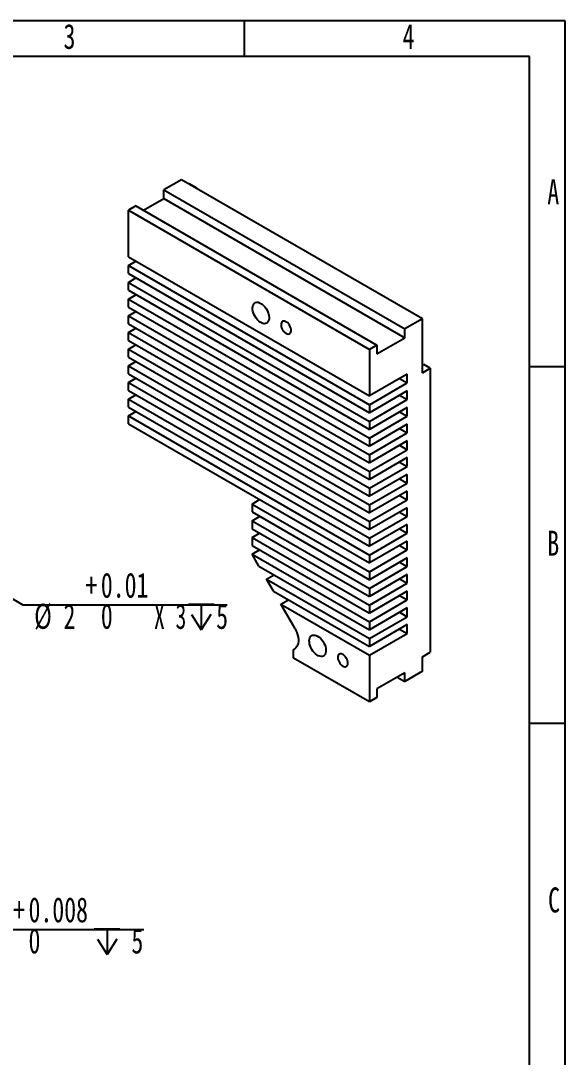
# Model space of a CAD drawing. Header units: millimetres. Extents: x 0 to 210, y 0 to 297.
# Drawn here: x 133.7 to 210, y 151.7 to 297 of the extents above; entities that cross this region are included whole.
import ezdxf

# ---------------------------------------------------------------- set-up
doc = ezdxf.new("R2010")
doc.units = ezdxf.units.MM
doc.layers.add('图框', color=7, linetype='Continuous')
doc.layers.add('尺寸', color=7, linetype='Continuous')
doc.styles.add('SLDTEXTSTYLE5', font='TXT', dxfattribs={"width": 0.7})
doc.styles.add('SLDTEXTSTYLE8', font='TXT', dxfattribs={"width": 0.633333})
doc.dimstyles.new('SLDDIMSTYLE5', dxfattribs={"dimtxt": 3.5, "dimasz": 4.08, "dimexe": 0, "dimexo": 0.0625, "dimgap": 0.875, "dimtad": 0, "dimtih": 1, "dimtoh": 1, "dimdec": 6, "dimlfac": 2, "dimrnd": 1e-09, "dimzin": 12, "dimdsep": 46, "dimtxsty": 'SLDTEXTSTYLE5', "dimblk1": 'NONE', "dimsah": 1, "dimcen": 0, "dimadec": 0, "dimazin": 3, "dimtol": 1, "dimtp": 0.008, "dimtfac": 1, "dimtmove": 0, "dimatfit": 3, "dimldrblk": 'NONE', "dimfxl": 0, "dimfrac": 2, "dimtolj": 1, "dimtzin": 0, "dimarcsym": 0})
doc.dimstyles.new('SLDDIMSTYLE6', dxfattribs={"dimtxt": 3.5, "dimasz": 4.08, "dimexe": 0, "dimexo": 0.0625, "dimgap": 0.875, "dimtad": 0, "dimtih": 1, "dimtoh": 1, "dimdec": 6, "dimlfac": 2, "dimrnd": 1e-09, "dimzin": 12, "dimdsep": 46, "dimtxsty": 'SLDTEXTSTYLE5', "dimsah": 1, "dimcen": 0, "dimadec": 0, "dimazin": 3, "dimtol": 1, "dimtp": 0.008, "dimtfac": 1, "dimtofl": 0, "dimtmove": 0, "dimatfit": 3, "dimfxl": 0, "dimfrac": 2, "dimtolj": 1, "dimtzin": 0, "dimarcsym": 0})

# ---------------------------------------------------------------- blocks, each defined once
blk = doc.blocks.new('SW_SYMBOL_HOLE_DEPTH')
at = {"layer": '尺寸', "color": 0}
for p, q in [((0, 875), (800, 875)), ((400, 875), (400, 75)), ((100, 555), (400, 75)), ((700, 555), (400, 75))]:
    blk.add_line(p, q, dxfattribs=at)
blk = doc.blocks.new('_D_14')
at = {"layer": '尺寸'}
for p, q in [((110.22, 190.68), (110.72, 189.81)), ((110.72, 189.81), (122.35, 169.65)), ((122.35, 169.65), (150.97, 169.65))]:
    blk.add_line(p, q, dxfattribs=at)
blk.add_solid([(110.72, 189.81), (112.32, 186.02), (113.2, 186.53)], dxfattribs=at)
at = {"layer": '尺寸', "xscale": 0.004511737089201878, "yscale": 0.004511737089201878, "zscale": 0.004511737089201878}
blk.add_blockref('SW_SYMBOL_HOLE_DEPTH', (144.01, 165.78), dxfattribs=at)
at = {"layer": '尺寸', "char_height": 3.5, "attachment_point": 1, "style": 'SLDTEXTSTYLE5'}
for s, insert in [('+', (132.65, 174.14)), ('0.008', (134.81, 174.14)), ('%%c', (123.94, 169.78)), ('2', (129.37, 169.77)), ('0', (134.81, 169.78)), ('5', (149.22, 169.77))]:
    blk.add_mtext(s, dxfattribs=dict(at, insert=insert))
blk = doc.blocks.new('_None')
blk = doc.blocks.new('_D_15')
at = {"layer": '尺寸'}
for p, q in [((112.22, 227.74), (112.66, 227.49)), ((112.66, 227.49), (134.01, 215.15)), ((134.01, 215.15), (162.64, 215.15))]:
    blk.add_line(p, q, dxfattribs=at)
blk.add_solid([(112.66, 227.49), (115.94, 225.01), (116.44, 225.89)], dxfattribs=at)
at = {"layer": '尺寸', "xscale": 0.004511737089201878, "yscale": 0.004511737089201878, "zscale": 0.004511737089201878}
blk.add_blockref('SW_SYMBOL_HOLE_DEPTH', (157.21, 211.27), dxfattribs=at)
at = {"layer": '尺寸', "char_height": 3.5, "attachment_point": 1}
for s, insert, style in [('0.01', (144.94, 219.63), 'SLDTEXTSTYLE5'), ('+', (142.78, 219.63), 'SLDTEXTSTYLE5'), ('%%c', (135.6, 215.28), 'SLDTEXTSTYLE5'), ('2', (139.71, 215.26), 'SLDTEXTSTYLE5'), ('0', (144.94, 215.28), 'SLDTEXTSTYLE5'), ('X 3', (152.39, 215.26), 'SLDTEXTSTYLE8'), ('5', (161.1, 215.26), 'SLDTEXTSTYLE5')]:
    blk.add_mtext(s, dxfattribs=dict(at, insert=insert, style=style))

msp = doc.modelspace()

# ---------------------------------------------------------------- linework, layer by layer
at = {"color": 7, "linetype": 'Continuous', "lineweight": 25}
for p, q in [((156.21655561, 274.71667881), (153.74168188, 273.28796461)), ((189.98090441, 255.22493514), (156.21655561, 274.71667881)), ((153.74168188, 272.06315339), (153.74168188, 273.28796461)), ((153.74168188, 273.28796461), (187.50603068, 253.79622094)), ((157.27738818, 274.1042732), (157.32140996, 274.12968643)), ((158.38207013, 273.51738034), (157.32140996, 274.12968643)), ((158.33804836, 273.49196712), (158.38207013, 273.51738034)), ((158.38207013, 273.46655389), (158.38207013, 273.51738034)), ((150.91342715, 270.4304367), (153.74168188, 272.06315339)), ((153.74168188, 272.06315339), (187.50603068, 252.57140973)), ((149.85259458, 271.04284231), (148.79193441, 270.43053622)), ((148.79193441, 270.43053622), (182.55628321, 250.93879255)), ((148.79193441, 263.89820973), (148.79193441, 270.43053622)), ((149.85259458, 271.04284231), (183.61694338, 251.55109864)), ((148.79193441, 263.89820973), (182.55628321, 244.40646606)), ((148.79193441, 262.67339851), (149.85276698, 263.28580412)), ((148.79193441, 261.5574594), (148.79193441, 262.67339851)), ((148.79193441, 262.67339851), (182.55628321, 243.18165484)), ((148.79193441, 261.5574594), (182.55628321, 242.06571573)), ((148.79193441, 260.33264818), (149.85276698, 260.94505379)), ((148.79193441, 260.33264818), (182.55628321, 240.84090451)), ((148.79193441, 259.21670907), (148.79193441, 260.33264818)), ((148.79193441, 259.21670907), (182.55628321, 239.7249654)), ((148.79193441, 257.99189785), (149.85276698, 258.60430346)), ((148.79193441, 257.99189785), (182.55628321, 238.50015418)), ((148.79193441, 256.87595874), (148.79193441, 257.99189785)), ((148.79193441, 256.87595874), (182.55628321, 237.38421507)), ((148.79193441, 255.65114753), (149.85276698, 256.26355314)), ((148.79193441, 254.53520842), (148.79193441, 255.65114753)), ((148.79193441, 255.65114753), (182.55628321, 236.15940386)), ((148.79193441, 254.53520842), (182.55628321, 235.04346475)), ((189.98090441, 255.22493514), (187.50603068, 253.79622094)), ((189.98090441, 247.67193263), (189.98090441, 255.22493514)), ((148.79193441, 253.3103972), (149.85276698, 253.92280281)), ((148.79193441, 253.3103972), (182.55628321, 233.81865353)), ((148.79193441, 252.19445809), (148.79193441, 253.3103972)), ((187.50603068, 252.57140973), (187.50603068, 253.79622094)), ((148.79193441, 252.19445809), (182.55628321, 232.70271442)), ((148.79193441, 250.96964687), (149.85276698, 251.58205248)), ((183.61694338, 251.55109864), (182.55628321, 250.93879255)), ((183.61694338, 250.32628742), (187.50603068, 252.57140973)), ((183.61694338, 251.55109864), (183.61694338, 250.32628742)), ((148.79193441, 249.85370776), (148.79193441, 250.96964687)), ((148.79193441, 250.96964687), (182.55628321, 231.4779032)), ((182.55628321, 250.93879255), (182.55628321, 244.40646606)), ((148.79193441, 249.85370776), (182.55628321, 230.36196409)), ((148.79193441, 248.62889654), (149.85276698, 249.24130215)), ((148.79193441, 247.51295743), (148.79193441, 248.62889654)), ((148.79193441, 248.62889654), (182.55628321, 229.13715287)), ((189.98090441, 248.69244277), (190.20187528, 248.82000654)), ((191.08575876, 248.30975147), (190.20187528, 248.82000654)), ((148.79193441, 247.51295743), (182.55628321, 228.02121376)), ((187.85958407, 247.46799648), (182.55628321, 244.40646606)), ((187.85958407, 246.24318526), (187.85958407, 247.46799648)), ((189.98090441, 247.67193263), (191.08575876, 248.30975147)), ((191.08575876, 248.30975147), (191.08575876, 208.50338689)), ((148.79193441, 246.28814622), (149.85276698, 246.90055183)), ((148.79193441, 246.28814622), (182.55628321, 226.79640255)), ((148.79193441, 245.17220711), (148.79193441, 246.28814622)), ((182.55628321, 243.18165484), (187.85958407, 246.24318526)), ((186.7987515, 246.85559087), (187.85958407, 246.24318526)), ((148.79193441, 245.17220711), (182.55628321, 225.68046344)), ((148.79193441, 243.94739589), (149.85276698, 244.5598015)), ((187.85958407, 245.12724615), (182.55628321, 242.06571573)), ((186.7987515, 244.51484054), (187.85958407, 243.90243493)), ((187.85958407, 243.90243493), (187.85958407, 245.12724615)), ((148.79193441, 242.83145678), (148.79193441, 243.94739589)), ((148.79193441, 243.94739589), (182.55628321, 224.45565222)), ((148.79193441, 242.83145678), (182.55628321, 223.33971311)), ((182.55628321, 240.84090451), (187.85958407, 243.90243493)), ((182.55628321, 243.18165484), (182.55628321, 242.06571573)), ((187.85958407, 242.78649582), (182.55628321, 239.7249654)), ((187.85958407, 241.5616846), (187.85958407, 242.78649582)), ((148.79193441, 241.60664556), (149.85276698, 242.21905117)), ((148.79193441, 240.49070645), (148.79193441, 241.60664556)), ((148.79193441, 241.60664556), (182.55628321, 222.11490189)), ((182.55628321, 238.50015418), (187.85958407, 241.5616846)), ((186.7987515, 242.17409021), (187.85958407, 241.5616846)), ((148.79193441, 240.49070645), (182.55628321, 220.99896278)), ((182.55628321, 240.84090451), (182.55628321, 239.7249654)), ((187.85958407, 240.44574549), (182.55628321, 237.38421507)), ((186.7987515, 239.83333988), (187.85958407, 239.22093428)), ((187.85958407, 239.22093428), (187.85958407, 240.44574549)), ((182.55628321, 236.15940386), (187.85958407, 239.22093428)), ((182.55628321, 238.50015418), (182.55628321, 237.38421507)), ((187.85958407, 238.10499517), (182.55628321, 235.04346475)), ((182.55628321, 233.81865353), (187.85958407, 236.88018395)), ((186.7987515, 237.49258956), (187.85958407, 236.88018395)), ((187.85958407, 236.88018395), (187.85958407, 238.10499517)), ((182.55628321, 236.15940386), (182.55628321, 235.04346475)), ((187.85958407, 235.76424484), (182.55628321, 232.70271442)), ((187.85958407, 234.53943362), (187.85958407, 235.76424484)), ((182.55628321, 231.4779032), (187.85958407, 234.53943362)), ((186.7987515, 235.15183923), (187.85958407, 234.53943362)), ((182.55628321, 233.81865353), (182.55628321, 232.70271442)), ((187.85958407, 233.42349451), (182.55628321, 230.36196409)), ((186.7987515, 232.8110889), (187.85958407, 232.19868329)), ((187.85958407, 232.19868329), (187.85958407, 233.42349451)), ((182.55628321, 229.13715287), (187.85958407, 232.19868329)), ((182.55628321, 231.4779032), (182.55628321, 230.36196409)), ((187.85958407, 231.08274418), (182.55628321, 228.02121376)), ((187.85958407, 229.85793297), (187.85958407, 231.08274418)), ((166.11605055, 229.26489586), (167.17688312, 229.87730147)), ((182.55628321, 226.79640255), (187.85958407, 229.85793297)), ((186.7987515, 230.47033857), (187.85958407, 229.85793297)), ((166.11605055, 229.26489586), (166.11605055, 228.14895675)), ((166.11605055, 229.26489586), (182.55628321, 219.77415156)), ((166.11605055, 228.14895675), (182.55628321, 218.65821245)), ((182.55628321, 229.13715287), (182.55628321, 228.02121376)), ((187.85958407, 228.74199386), (182.55628321, 225.68046344)), ((186.7987515, 228.12958825), (187.85958407, 227.51718264)), ((187.85958407, 227.51718264), (187.85958407, 228.74199386)), ((166.11605055, 226.92414554), (167.17688312, 227.53655115)), ((166.11605055, 226.92414554), (182.55628321, 217.43340124)), ((166.11605055, 226.92414554), (166.11605055, 225.80820643)), ((182.55628321, 224.45565222), (187.85958407, 227.51718264)), ((182.55628321, 226.79640255), (182.55628321, 225.68046344)), ((166.11605055, 225.80820643), (182.55628321, 216.31746213)), ((166.11605055, 224.58339521), (167.17688312, 225.19580082)), ((187.85958407, 226.40124353), (182.55628321, 223.33971311)), ((186.7987515, 225.78883792), (187.85958407, 225.17643231)), ((187.85958407, 225.17643231), (187.85958407, 226.40124353)), ((166.11605055, 224.58339521), (182.55628321, 215.09265091)), ((166.11605055, 224.58339521), (166.11605055, 223.4674561)), ((182.55628321, 222.11490189), (187.85958407, 225.17643231)), ((182.55628321, 224.45565222), (182.55628321, 223.33971311)), ((187.85958407, 224.0604932), (182.55628321, 220.99896278)), ((187.85958407, 222.83568198), (187.85958407, 224.0604932)), ((166.11605055, 223.4674561), (182.55628321, 213.9767118)), ((166.11742802, 222.24184968), (167.17826059, 222.85425529)), ((182.55628321, 219.77415156), (187.85958407, 222.83568198)), ((186.7987515, 223.44808759), (187.85958407, 222.83568198)), ((167.08380729, 220.5680317), (166.11742802, 222.24184968)), ((166.11742802, 222.24184968), (182.55628321, 212.75190058)), ((182.55628321, 222.11490189), (182.55628321, 220.99896278)), ((187.85958407, 221.71974287), (182.55628321, 218.65821245)), ((186.7987515, 221.10733727), (187.85958407, 220.49493166)), ((187.85958407, 220.49493166), (187.85958407, 221.71974287)), ((167.08380729, 220.5680317), (182.55628321, 211.63596147)), ((182.55628321, 217.43340124), (187.85958407, 220.49493166)), ((182.55628321, 219.77415156), (182.55628321, 218.65821245)), ((187.85958407, 219.37899255), (182.55628321, 216.31746213)), ((187.85958407, 218.15418133), (187.85958407, 219.37899255)), ((168.14446746, 218.7309144), (169.20530003, 219.34332001)), ((168.14446746, 218.7309144), (182.55628321, 210.41115025)), ((169.11084673, 217.05709641), (168.14446746, 218.7309144)), ((182.55628321, 215.09265091), (187.85958407, 218.15418133)), ((186.7987515, 218.76658694), (187.85958407, 218.15418133)), ((169.11084673, 217.05709641), (182.55628321, 209.29521115)), ((182.55628321, 217.43340124), (182.55628321, 216.31746213)), ((187.85958407, 217.03824222), (182.55628321, 213.9767118)), ((187.85958407, 215.813431), (187.85958407, 217.03824222)), ((170.1715069, 215.21997911), (171.23233947, 215.83238472)), ((172.10348742, 211.87369071), (170.1715069, 215.21997911)), ((170.1715069, 215.21997911), (182.55628321, 208.07039993)), ((182.55628321, 212.75190058), (187.85958407, 215.813431)), ((182.55628321, 215.09265091), (182.55628321, 213.9767118)), ((186.7987515, 216.42583661), (187.85958407, 215.813431)), ((187.85958407, 214.69749189), (182.55628321, 211.63596147)), ((186.7987515, 214.08508628), (187.85958407, 213.47268067)), ((187.85958407, 213.47268067), (187.85958407, 214.69749189)), ((182.55628321, 210.41115025), (187.85958407, 213.47268067)), ((182.55628321, 212.75190058), (182.55628321, 211.63596147)), ((187.85958407, 212.35674156), (182.55628321, 209.29521115)), ((187.85958407, 211.13193035), (187.85958407, 212.35674156)), ((182.55628321, 208.07039993), (187.85958407, 211.13193035)), ((186.7987515, 211.74433596), (187.85958407, 211.13193035)), ((182.55628321, 210.41115025), (182.55628321, 209.29521115)), ((171.93927385, 208.89195369), (172.10348742, 208.98678298)), ((171.93927385, 207.66714247), (171.93927385, 208.89195369)), ((182.55628321, 208.07039993), (182.55628321, 201.53807343)), ((189.98090441, 207.86556805), (191.08575876, 208.50338689)), ((189.98090441, 205.82421602), (189.98090441, 207.86556805)), ((182.55628321, 201.53807343), (171.93927385, 207.66714247)), ((187.50603068, 205.62031304), (183.61694338, 203.37519073)), ((186.44519811, 205.00790743), (187.50603068, 204.39550182)), ((189.98090441, 205.82421602), (187.50603068, 204.39550182)), ((187.50603068, 204.39550182), (187.50603068, 205.62031304)), ((183.61694338, 202.15037952), (182.55628321, 201.53807343)), ((183.61694338, 203.37519073), (183.61694338, 202.15037952))]:
    msp.add_line(p, q, dxfattribs=at)
at = {"color": 7, "linetype": 'Continuous', "lineweight": 25, "flags": 128}
for points in [[(167.35348742, 257.38803844), (167.5506651, 257.25483061), (167.74217034, 257.08669578), (167.92249388, 256.88847089), (168.08644814, 256.66585849), (168.22931645, 256.42526275), (168.34698876, 256.17360517), (168.43607984, 255.91812547), (168.49402671, 255.66617334), (168.51916234, 255.424997), (168.51076363, 255.20153463), (168.46907219, 255.00221484), (168.3952874, 254.83277171), (168.29153192, 254.69807981), (168.16079061, 254.60201397), (168.00682466, 254.54733783), (167.83406339, 254.53562433), (167.64747682, 254.56721044), (167.45243271, 254.64118749), (167.25454212, 254.7554273), (167.05949801, 254.90664338), (166.87291144, 255.09048554), (166.70015017, 255.30166496), (166.54618422, 255.5341064), (166.41544291, 255.78112294), (166.31168743, 256.03560837), (166.23790264, 256.2902416), (166.1962112, 256.5376973), (166.18781249, 256.77085662), (166.21294812, 256.98301199), (166.27089499, 257.16806008), (166.35998607, 257.32067741), (166.47765838, 257.43647344), (166.62052669, 257.51211693), (166.78448095, 257.54543177), (166.96480449, 257.53545953), (167.15630973, 257.48248712), (167.35348742, 257.38803844)], [(170.88902132, 253.18318501), (171.04102838, 253.11452347), (171.18592775, 253.08725302), (171.31694411, 253.10264877), (171.42795128, 253.15999086), (171.51375868, 253.25659801), (171.57035405, 253.387953), (171.59509107, 253.5479138), (171.58681305, 253.72900083), (171.54590706, 253.92274667), (171.47428582, 254.12009196), (171.37529827, 254.31180906), (171.25357295, 254.4889335), (171.1148016, 254.64318313), (170.96547301, 254.76734541), (170.81256963, 254.85561466), (170.66324104, 254.90386349), (170.52446969, 254.90983585), (170.40274437, 254.87325248), (170.30375682, 254.79582397), (170.23213558, 254.6811708), (170.1912296, 254.53465401), (170.18295157, 254.36312458), (170.20768859, 254.17460303), (170.26428396, 253.97790441), (170.35009136, 253.78222614), (170.46109853, 253.59671791), (170.59211489, 253.43005388), (170.73701427, 253.29002708), (170.88902132, 253.18318501)], [(172.10348742, 211.87369071), (172.26865777, 211.55822271), (172.40501933, 211.23448207), (172.50979618, 210.9090592), (172.58085535, 210.58857878), (172.6167503, 210.27956487), (172.6167503, 209.9883081), (172.58085535, 209.72073761), (172.50979618, 209.48230038), (172.40501933, 209.27785028), (172.26865777, 209.11154935), (172.10348742, 208.98678298)], [(175.3084387, 210.743891), (175.50561639, 210.61068317), (175.69712163, 210.44254834), (175.87744517, 210.24432345), (176.04139943, 210.02171105), (176.18426774, 209.78111531), (176.30194005, 209.52945773), (176.39103113, 209.27397803), (176.448978, 209.0220259), (176.47411363, 208.78084955), (176.46571492, 208.55738719), (176.42402347, 208.3580674), (176.35023869, 208.18862427), (176.24648321, 208.05393237), (176.1157419, 207.95786653), (175.96177595, 207.90319039), (175.78901468, 207.89147689), (175.60242811, 207.923063), (175.407384, 207.99704005), (175.20949341, 208.11127986), (175.0144493, 208.26249594), (174.82786273, 208.4463381), (174.65510146, 208.65751752), (174.5011355, 208.88995896), (174.3703942, 209.1369755), (174.26663872, 209.39146093), (174.19285393, 209.64609416), (174.15116249, 209.89354986), (174.14276377, 210.12670918), (174.16789941, 210.33886455), (174.22584627, 210.52391264), (174.31493736, 210.67652996), (174.43260967, 210.79232599), (174.57547798, 210.86796949), (174.73943224, 210.90128433), (174.91975578, 210.89131209), (175.11126102, 210.83833968), (175.3084387, 210.743891)], [(178.84397261, 206.53903757), (178.99597967, 206.47037603), (179.14087904, 206.44310558), (179.2718954, 206.45850133), (179.38290257, 206.51584341), (179.46870997, 206.61245057), (179.52530534, 206.74380556), (179.55004236, 206.90376636), (179.54176434, 207.08485339), (179.50085835, 207.27859922), (179.42923711, 207.47594452), (179.33024956, 207.66766162), (179.20852424, 207.84478606), (179.06975289, 207.99903569), (178.9204243, 208.12319797), (178.76752092, 208.21146722), (178.61819233, 208.25971605), (178.47942098, 208.26568841), (178.35769566, 208.22910504), (178.25870811, 208.15167653), (178.18708687, 208.03702335), (178.14618088, 207.89050657), (178.13790286, 207.71897714), (178.16263988, 207.53045559), (178.21923525, 207.33375697), (178.30504265, 207.1380787), (178.41604982, 206.95257047), (178.54706618, 206.78590644), (178.69196555, 206.64587964), (178.84397261, 206.53903757)]]:
    msp.add_lwpolyline(points, dxfattribs=at)
at = {"layer": '图框'}
for p, q in [((210, 297), (0, 297)), ((165, 297), (165, 292)), ((210, 0), (210, 297)), ((210, 248.5), (205, 248.5)), ((210, 198.5), (205, 198.5))]:
    msp.add_line(p, q, dxfattribs=at)
at = {"layer": '图框', "lineweight": 25}
for p, q in [((205, 292), (25, 292)), ((205, 4.97293926), (205, 292))]:
    msp.add_line(p, q, dxfattribs=at)

# ---------------------------------------------------------------- texts
at = {"color": 7, "linetype": 'Continuous', "lineweight": 0, "char_height": 3.5, "attachment_point": 2, "style": 'SLDTEXTSTYLE5'}
for s, insert in [('3', (140.54444444, 296.54775852)), ('4', (188.04444444, 296.54775852))]:
    msp.add_mtext(s, dxfattribs=dict(at, insert=insert))
at = {"layer": '图框', "char_height": 3.5, "attachment_point": 2, "style": 'SLDTEXTSTYLE5'}
for s, insert in [('A', (208.32031252, 274.77069777)), ('B', (208.32031252, 225.52069777)), ('C', (208.42725694, 175.52069777))]:
    msp.add_mtext(s, dxfattribs=dict(at, insert=insert))

# ---------------------------------------------------------------- dimensions: what is measured, and where the dimension line sits
at = {"layer": '尺寸'}
dim = msp.add_radius_dim(center=(112.22405379, 227.74209138), mpoint=(112.65694298, 227.49187756), text='%%c<> X 3{\\fGDT;x}5\\P', dimstyle='SLDDIMSTYLE6', override={"dimpost": '<>'}, dxfattribs=at)
dim.commit()
dim.dimension.update_dxf_attribs({"geometry": '_D_15', "text_midpoint": (149.11980509, 215.11395794), "dimtype": 164})
dim = msp.add_diameter_dim_2p(p1=(110.22418453, 190.67517954), p2=(110.72392306, 189.80900323), text='<> {\\fGDT;x} 5\\P', dimstyle='SLDDIMSTYLE5', dxfattribs=at)
dim.commit()
dim.dimension.update_dxf_attribs({"geometry": '_D_14', "text_midpoint": (137.45719579, 169.61952444), "dimtype": 163})

doc.saveas('drawing.dxf')
